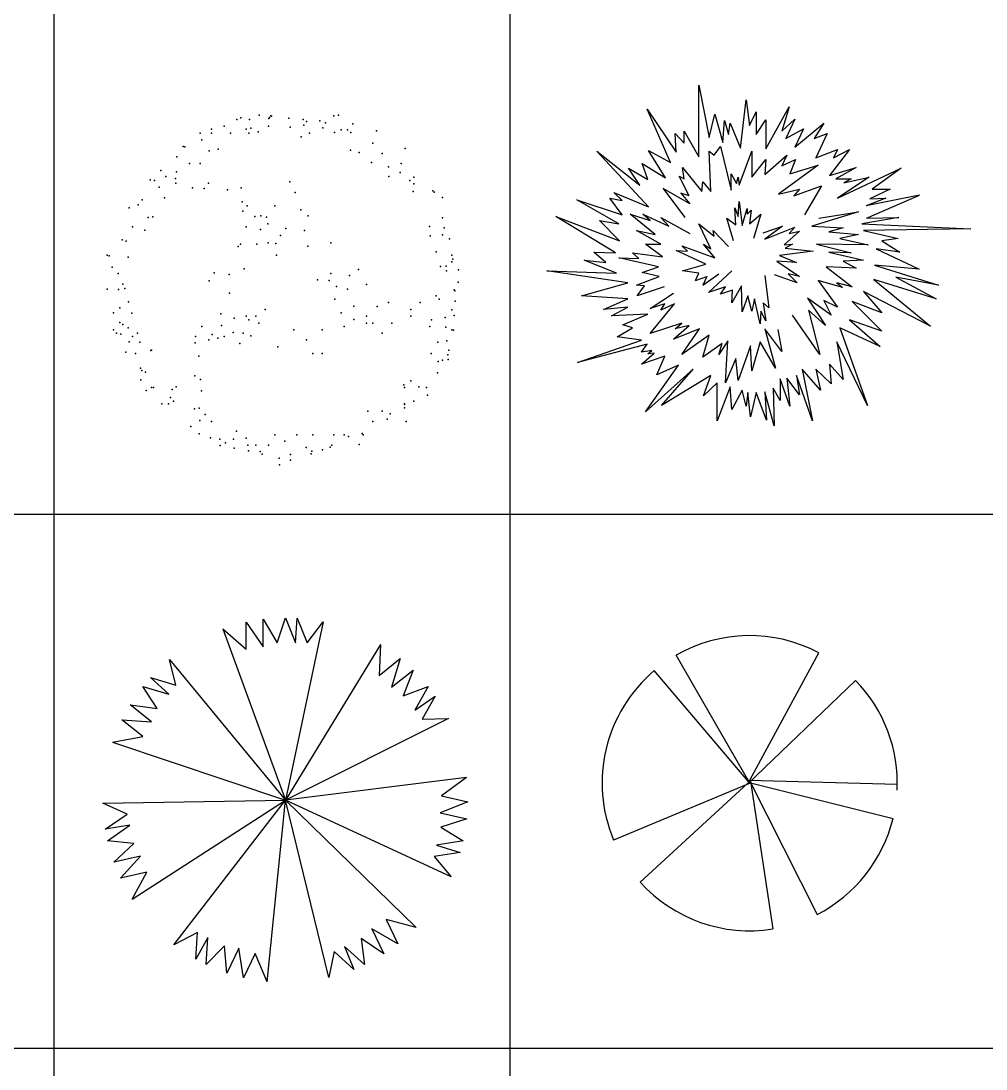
# Model space of a CAD drawing. Header units: millimetres. Extents: x -4017 to 59953, y -688 to 66564.
# Drawn here: x 37118 to 41386, y 14005 to 18640 of the extents above; entities that cross this region are included whole.
import ezdxf

# ---------------------------------------------------------------- set-up
doc = ezdxf.new("R2010")
doc.units = ezdxf.units.MM
doc.layers.add('www.cad-blocks.net', color=7, linetype='Continuous')
doc.styles.get("Standard").update_dxf_attribs({"font": 'arial.ttf'})

# ---------------------------------------------------------------- blocks, each defined once
blk = doc.blocks.new('A$C516926BB')
for p, q in [((39.7224, 38.5194), (39.7224, 0)), ((41.7391, 38.5194), (41.7391, 2.361)), ((0, 7.0831), (60.3118, 7.0831)), ((0, 4.7221), (62.4121, 4.7221))]:
    blk.add_line(p, q)
blk = doc.blocks.new('A$C0FD21BF8')
for p in [(0.5914, 1.5335), (0.6727, 1.5451), (0.7147, 1.5304), (0.7176, 1.536), (0.7242, 1.5421), (0.7273, 1.5415), (0.8034, 1.5327), (1.0026, 1.5421), (1.0227, 1.5462), (0.4617, 1.4841), (0.5175, 1.4965), (0.5735, 1.5265), (0.6153, 1.4837), (0.6294, 1.5265), (0.6354, 1.4879), (0.7133, 1.4965), (0.8098, 1.4922), (0.8672, 1.5265), (0.8707, 1.5009), (0.882, 1.5174), (0.941, 1.5212), (0.9533, 1.4902), (0.9651, 1.5115), (1.0866, 1.5071), (0.4116, 1.4667), (0.4616, 1.4665), (0.5455, 1.4665), (0.627, 1.4663), (0.6676, 1.472), (0.8583, 1.4499), (0.8952, 1.4665), (1.0063, 1.4685), (1.035, 1.4815), (1.063, 1.4815), (1.0781, 1.4684), (1.1908, 1.4762), (0.3357, 1.4066), (0.3442, 1.4054), (0.4196, 1.4365), (0.4912, 1.3957), (1.077, 1.3916), (1.1749, 1.4216), (1.3188, 1.3979), (0.3077, 1.3616), (0.451, 1.3875), (1.1151, 1.3806), (1.2169, 1.3766), (0.2378, 1.3016), (0.3637, 1.3316), (0.411, 1.3323), (1.1696, 1.3367), (1.2448, 1.3166), (1.3008, 1.3316), (0.1906, 1.2596), (0.2098, 1.2566), (0.2593, 1.2752), (0.303, 1.2653), (0.3067, 1.2953), (0.8074, 1.2516), (1.2457, 1.2752), (1.2958, 1.2927), (1.3393, 1.2575), (1.3567, 1.2716), (0.2301, 1.2274), (0.3044, 1.2448), (0.3777, 1.2242), (0.4292, 1.2212), (0.448, 1.2445), (0.448, 1.2445), (0.5322, 1.2152), (0.5931, 1.2238), (1.3531, 1.2078), (1.3567, 1.2416), (1.4406, 1.2116), (0.1558, 1.172), (0.2539, 1.1801), (0.5975, 1.1624), (0.8312, 1.2042), (1.4469, 1.2049), (1.4826, 1.1816), (0.0979, 1.1366), (0.1369, 1.1487), (0.6004, 1.1215), (0.6192, 1.1449), (0.7417, 1.1442), (0.8564, 1.1269), (0.1819, 1.0931), (0.2028, 1.0966), (0.6533, 1.0981), (0.6796, 1.1001), (0.7048, 1.095), (0.889, 1.1006), (1.4826, 1.0916), (0.1131, 1.0523), (0.1663, 1.0369), (0.6156, 1.0514), (0.678, 1.0396), (0.7107, 1.0647), (0.7904, 1.0452), (0.8731, 1.0363), (1.4257, 1.0528), (1.4909, 1.0468), (0.066, 0.994), (0.0842, 0.9888), (0.5903, 0.9755), (0.6621, 0.9753), (0.7126, 0.9816), (0.7455, 0.9779), (0.7674, 1.0137), (0.9899, 0.9806), (1.4286, 1.0119), (1.4826, 1.0166), (1.5147, 0.9995), (0.5793, 0.9648), (0.8884, 0.9661), (1.4546, 0.9416), (0, 0.9266), (0.0094, 0.9239), (0.0934, 0.9176), (0.7492, 0.9264), (1.5246, 0.9266), (1.5246, 0.8966), (1.5294, 0.9085), (0.0232, 0.8742), (0.0496, 0.846), (0.4735, 0.8491), (0.5392, 0.8417), (0.6068, 0.866), (0.9892, 0.8462), (1.0719, 0.8372), (1.1111, 0.8635), (1.4746, 0.8764), (1.4998, 0.8774), (1.5012, 0.8569), (1.5532, 0.8612), (0.0697, 0.7982), (0.4516, 0.8133), (0.9298, 0.8171), (0.9813, 0.814), (1.1466, 0.7962), (1.5525, 0.8066), (0, 0.7766), (0.0509, 0.7748), (0.0789, 0.7789), (0.5411, 0.7586), (1.0139, 0.7877), (1.063, 0.7766), (1.4546, 0.7466), (1.535, 0.7739), (1.5383, 0.7692), (0.0954, 0.7196), (1.0071, 0.7316), (1.091, 0.7016), (1.1946, 0.6997), (1.2446, 0.7171), (1.3847, 0.7166), (1.4686, 0.7316), (1.5387, 0.7225), (0.028, 0.6716), (0.0567, 0.693), (0.1097, 0.6695), (0.5029, 0.6672), (0.6154, 0.6566), (0.6574, 0.6566), (0.6993, 0.6866), (1.035, 0.6716), (1.1469, 0.6566), (1.3427, 0.6866), (1.3427, 0.6566), (1.3427, 0.6566), (1.4949, 0.6509), (1.5238, 0.6845), (1.5351, 0.6591), (0.0571, 0.6283), (0.0699, 0.6204), (0.0937, 0.6053), (0.4196, 0.6116), (0.5066, 0.6158), (0.5613, 0.6479), (0.6271, 0.6404), (0.6714, 0.6266), (1.049, 0.6116), (1.091, 0.6416), (1.1469, 0.6266), (1.1749, 0.6266), (1.2588, 0.6266), (1.4267, 0.6116), (1.4346, 0.6408), (1.4985, 0.6086), (0.028, 0.5966), (0.042, 0.5816), (0.0608, 0.5768), (0.1119, 0.5666), (0.1339, 0.5813), (0.3916, 0.5666), (0.4646, 0.5759), (0.4902, 0.5602), (0.5175, 0.5666), (0.5578, 0.5845), (0.6014, 0.5816), (0.6363, 0.5692), (0.8252, 0.5966), (0.9511, 0.5966), (1.2169, 0.5816), (1.5246, 0.5966), (1.5315, 0.5957), (0.0981, 0.5439), (0.1449, 0.5418), (0.3897, 0.5397), (0.45, 0.552), (0.5874, 0.5366), (0.7553, 0.5216), (0.8812, 0.5516), (1.4623, 0.5414), (1.5023, 0.548), (0.0828, 0.4978), (0.1259, 0.4916), (0.1931, 0.5058), (0.1958, 0.5066), (0.4062, 0.4804), (0.9091, 0.4916), (0.9511, 0.4916), (1.433, 0.492), (1.5073, 0.4858), (1.5087, 0.4654), (1.5106, 0.5066), (0.1475, 0.427), (1.4641, 0.4566), (1.4826, 0.4616), (0.1487, 0.3755), (0.1539, 0.4166), (0.1693, 0.4094), (0.388, 0.3932), (0.388, 0.3932), (0.4136, 0.3775), (1.3427, 0.3716), (1.4616, 0.407), (0.1725, 0.3282), (0.1958, 0.3416), (0.2048, 0.3421), (0.2875, 0.3332), (0.3059, 0.345), (0.4173, 0.3261), (1.3125, 0.3526), (1.3148, 0.3416), (1.3783, 0.3451), (1.4127, 0.3416), (0.2797, 0.2967), (0.2937, 0.2817), (1.3567, 0.2817), (1.4174, 0.3077), (0.242, 0.2693), (0.2716, 0.2689), (0.3864, 0.2466), (0.4065, 0.2507), (1.1537, 0.2365), (1.2169, 0.2367), (1.3144, 0.2694), (1.3148, 0.2667), (1.3148, 0.2517), (0.4102, 0.1956), (0.4336, 0.2217), (0.4616, 0.1917), (1.1749, 0.1917), (1.2378, 0.2015), (1.2524, 0.2254), (1.3232, 0.191), (0.371, 0.1694), (0.5728, 0.149), (0.4066, 0.1359), (0.4566, 0.1196), (0.4979, 0.1128), (0.5235, 0.0972), (0.5596, 0.1135), (0.6154, 0.1167), (0.7413, 0.1317), (0.7859, 0.1044), (0.8392, 0.1317), (0.9091, 0.1317), (1.0022, 0.1325), (1.049, 0.1317), (1.0679, 0.125), (1.1282, 0.1374), (1.1329, 0.1317), (0.5001, 0.0844), (0.5625, 0.0726), (0.6222, 0.0861), (0.6249, 0.0608), (0.6574, 0.0867), (0.6764, 0.0578), (0.6862, 0.0469), (0.7133, 0.0867), (0.8798, 0.0761), (0.9027, 0.0486), (0.9054, 0.0605), (0.9527, 0.0661), (0.9858, 0.0769), (0.9931, 0.0867), (1.1151, 0.0892), (0.7605, 0.0284), (0.8104, 0.0202), (0.8106, 0.0459), (0.763, 0)]:
    blk.add_point(p)
at = {"width": 0.8, "flags": 9}
for tag in ['YSIZE', 'XSIZE']:
    blk.add_attdef(tag, (0.7915, 0.7925), '', height=0.000313, dxfattribs=at)
blk = doc.blocks.new('A$C4B2F0D41')
for p, q in [((0.671, 1.5073), (0.7173, 1.2754)), ((0.671, 1.1897), (0.671, 1.5073)), ((0.8566, 1.2287), (0.8816, 1.4428)), ((0.8816, 1.4428), (0.8961, 1.3285)), ((0.4428, 1.4002), (0.5712, 1.211)), ((0.5463, 1.1647), (0.4428, 1.4002)), ((0.9673, 1.2251), (1.0708, 1.4106)), ((1.0708, 1.4106), (1.0385, 1.3036)), ((0.7173, 1.2754), (0.7423, 1.3789)), ((0.7423, 1.3789), (0.7781, 1.2536)), ((0.7781, 1.2536), (0.7854, 1.3503)), ((0.7854, 1.3503), (0.8031, 1.2895)), ((0.8961, 1.3285), (0.9247, 1.3893)), ((0.9247, 1.3893), (0.9247, 1.2895)), ((0.9247, 1.2895), (0.9673, 1.3539)), ((0.9673, 1.3539), (0.9673, 1.2251)), ((1.0385, 1.3036), (1.0957, 1.3571)), ((1.0957, 1.3571), (1.0567, 1.2718)), ((0.6071, 1.3036), (0.671, 1.1897)), ((0.6071, 1.25), (0.6071, 1.3036)), ((0.8031, 1.2895), (0.8103, 1.3394)), ((0.8103, 1.3394), (0.8566, 1.2287)), ((1.0567, 1.2718), (1.1352, 1.3144)), ((1.0957, 1.2323), (1.2246, 1.3394)), ((1.1352, 1.3144), (1.0957, 1.2323)), ((1.2246, 1.3394), (1.1815, 1.2718)), ((0.5676, 1.2931), (0.6071, 1.25)), ((0.5712, 1.211), (0.5676, 1.2931)), ((1.1815, 1.2718), (1.2386, 1.2931)), ((1.2386, 1.2931), (1.1887, 1.186)), ((0.2214, 1.2146), (0.4106, 1.0649)), ((0.4496, 0.9683), (0.2214, 1.2146)), ((0.4496, 1.2183), (0.5463, 1.1647)), ((0.5249, 1.0967), (0.4496, 1.2183)), ((0.7173, 1.2146), (0.7391, 1.1969)), ((0.7246, 1.0363), (0.7173, 1.2146)), ((0.7391, 1.1969), (0.7677, 1.2359)), ((0.7677, 1.2359), (0.814, 1.0431)), ((0.8498, 1.0649), (0.9065, 1.2146)), ((0.9065, 1.2146), (0.9065, 1.1003)), ((1.1887, 1.186), (1.2849, 1.2219)), ((1.3384, 1.2219), (1.2495, 1.1075)), ((1.2672, 1.186), (1.3384, 1.2219)), ((1.2849, 1.2219), (1.2672, 1.186)), ((0.421, 1.1611), (0.5249, 1.0967)), ((0.446, 1.0898), (0.421, 1.1611)), ((0.9065, 1.1003), (0.9673, 1.1788)), ((0.9637, 1.1112), (1.0603, 1.1969)), ((0.9673, 1.1788), (0.9637, 1.1112)), ((1.0603, 1.1969), (1.0385, 1.1502)), ((1.0385, 1.1502), (1.0993, 1.1788)), ((1.0993, 1.1788), (1.0744, 1.1148)), ((0.3607, 1.1398), (0.446, 1.0898)), ((0.4106, 1.0649), (0.3607, 1.1398)), ((0.5998, 1.1434), (0.6856, 1.0363)), ((0.6071, 1.093), (0.5998, 1.1434)), ((0.814, 1.1148), (0.8389, 1.0717)), ((0.814, 1.0431), (0.814, 1.1148)), ((1.1996, 1.1538), (1.0245, 1.0254)), ((1.0744, 1.1148), (1.1996, 1.1538)), ((1.2495, 1.1075), (1.367, 1.1434)), ((1.367, 1.1434), (1.2781, 1.093)), ((1.2849, 1.0077), (1.5671, 1.1398)), ((1.5671, 1.1398), (1.4387, 1.0467)), ((0.5853, 1.1039), (0.6071, 1.093)), ((0.6284, 1.0182), (0.5853, 1.1039)), ((0.6856, 1.0363), (0.6887, 1.079)), ((0.6887, 1.079), (0.7246, 1.0363)), ((0.8389, 1.0717), (0.8462, 1.1003)), ((0.8462, 1.1003), (0.8498, 1.0649)), ((1.2781, 1.093), (1.3457, 1.093)), ((1.4242, 1.1003), (1.2849, 1.0077)), ((1.3135, 1.0753), (1.4242, 1.1003)), ((1.3457, 1.093), (1.3135, 1.0753)), ((0.2963, 1.0327), (0.4496, 0.9683)), ((0.3321, 0.9968), (0.2963, 1.0327)), ((0.5141, 1.0504), (0.6102, 0.922)), ((0.632, 0.9828), (0.5141, 1.0504)), ((0.5925, 1.029), (0.632, 0.9828)), ((0.6284, 1.0182), (0.5925, 1.029)), ((1.0245, 1.0254), (1.1175, 1.0467)), ((1.0921, 1.0182), (1.2137, 1.0613)), ((1.1175, 1.0467), (1.0921, 1.0182)), ((1.2137, 1.0613), (1.1388, 0.9329)), ((1.6473, 1.0202), (1.4111, 0.973)), ((1.4138, 0.9183), (1.6473, 1.0202)), ((1.5172, 1.0467), (1.4278, 1.0041)), ((1.4387, 1.0467), (1.5172, 1.0467)), ((0.132, 1.0005), (0.3321, 0.9329)), ((0.3176, 0.8934), (0.132, 1.0005)), ((0.2786, 1.0077), (0.3321, 0.9968)), ((0.3321, 0.9329), (0.2786, 1.0077)), ((0.8462, 0.9256), (0.8498, 0.9932)), ((0.8498, 0.9932), (0.8639, 0.8861)), ((1.4991, 1.0077), (1.4111, 0.973)), ((1.4278, 1.0041), (1.4991, 1.0077)), ((0.3675, 0.9365), (0.4569, 0.9079)), ((0.4782, 0.8471), (0.3675, 0.9365)), ((0.4247, 0.9365), (0.539, 0.883)), ((0.4569, 0.9079), (0.4247, 0.9365)), ((0.8316, 0.9646), (0.8462, 0.9256)), ((0.8353, 0.8898), (0.8316, 0.9646)), ((0.8639, 0.8861), (0.8852, 0.9614)), ((0.8852, 0.9614), (0.8852, 0.9365)), ((0.8852, 0.9365), (0.9033, 0.9542)), ((0.9033, 0.9542), (0.8961, 0.8934)), ((0.8961, 0.8934), (0.946, 0.9365)), ((0.946, 0.9365), (0.9138, 0.8294)), ((1.3779, 0.9469), (1.171, 0.883)), ((1.2028, 0.9183), (1.3779, 0.9469)), ((0.0395, 0.9256), (0.3212, 0.8185)), ((0.3035, 0.765), (0.0395, 0.9256)), ((0.2318, 0.9079), (0.3176, 0.8934)), ((0.3212, 0.8185), (0.2318, 0.9079)), ((0.5032, 0.922), (0.632, 0.8507)), ((0.539, 0.883), (0.5032, 0.922)), ((0.671, 0.8934), (0.7391, 0.8398)), ((0.7246, 0.7827), (0.671, 0.8934)), ((0.8244, 0.8185), (0.7958, 0.9183)), ((0.7958, 0.9183), (0.8353, 0.8898)), ((0.9569, 0.8544), (1.0422, 0.883)), ((1.0422, 0.883), (0.9637, 0.8258)), ((1.171, 0.883), (1.3099, 0.8757)), ((1.5562, 0.922), (1.392, 0.8934)), ((1.392, 0.8934), (1.8743, 0.8721)), ((1.4138, 0.9183), (1.5562, 0.922)), ((0.3961, 0.8648), (0.4782, 0.8471)), ((0.5032, 0.8045), (0.3961, 0.8648)), ((0.7355, 0.8648), (0.8031, 0.7936)), ((0.7391, 0.8398), (0.7355, 0.8648)), ((0.9637, 0.8258), (1.0957, 0.8793)), ((1.1175, 0.8612), (1.0494, 0.8008)), ((1.0957, 0.8793), (1.0708, 0.8507)), ((1.0708, 0.8507), (1.1175, 0.8612)), ((1.3099, 0.8757), (1.2459, 0.858)), ((1.2459, 0.858), (1.3779, 0.8471)), ((1.3779, 0.8471), (1.2958, 0.8294)), ((1.8743, 0.8721), (1.3992, 0.8648)), ((1.3992, 0.8648), (1.5526, 0.8294)), ((0.4356, 0.8045), (0.5032, 0.8045)), ((0.5104, 0.7473), (0.4356, 0.8045)), ((0.5962, 0.7972), (0.7423, 0.7437)), ((0.6211, 0.7722), (0.5962, 0.7972)), ((0.6924, 0.8045), (0.7246, 0.7827)), ((0.7423, 0.7437), (0.6924, 0.8045)), ((1.0494, 0.8008), (1.0853, 0.8045)), ((1.0853, 0.8045), (1.0531, 0.7863)), ((1.1923, 0.8045), (1.3457, 0.765)), ((1.4206, 0.8008), (1.1923, 0.8045)), ((1.2958, 0.8294), (1.4206, 0.8008)), ((1.5526, 0.8294), (1.4814, 0.8185)), ((1.4814, 0.8185), (1.5598, 0.7686)), ((0.2069, 0.7686), (0.3035, 0.765)), ((0.2604, 0.7223), (0.2069, 0.7686)), ((0.3176, 0.7437), (0.407, 0.74)), ((0.4927, 0.7042), (0.3176, 0.7437)), ((0.3784, 0.765), (0.5104, 0.7473)), ((0.407, 0.74), (0.3784, 0.765)), ((0.5712, 0.7759), (0.6211, 0.7722)), ((0.7032, 0.7151), (0.5712, 0.7759)), ((1.1778, 0.7722), (1.0281, 0.7541)), ((1.0281, 0.7541), (1.103, 0.7223)), ((1.0531, 0.7863), (1.1778, 0.7722)), ((1.2459, 0.7686), (1.3992, 0.7328)), ((1.3457, 0.765), (1.2459, 0.7686)), ((1.4564, 0.7827), (1.6456, 0.6937)), ((1.5598, 0.7686), (1.4564, 0.7827)), ((0.1642, 0.7328), (0.2604, 0.7223)), ((0.3072, 0.6756), (0.1642, 0.7328)), ((0.421, 0.6792), (0.4927, 0.7042)), ((0.5998, 0.6865), (0.7032, 0.7151)), ((1.0172, 0.7291), (1.1175, 0.6615)), ((1.103, 0.7223), (1.0172, 0.7291)), ((1.235, 0.7042), (1.3493, 0.6153)), ((1.367, 0.6974), (1.235, 0.7042)), ((1.3992, 0.7328), (1.3099, 0.7291)), ((1.3099, 0.7291), (1.367, 0.6974)), ((1.4491, 0.7114), (1.7313, 0.6225)), ((1.6456, 0.6937), (1.4491, 0.7114)), ((0, 0.6865), (0.3072, 0.6756)), ((0.3571, 0.6329), (0, 0.6865)), ((0.3961, 0.6225), (0.4964, 0.6615)), ((0.4964, 0.6615), (0.421, 0.6792)), ((0.671, 0.6756), (0.5998, 0.6865)), ((0.657, 0.6438), (0.671, 0.6756)), ((0.657, 0.6438), (0.7069, 0.6615)), ((0.6887, 0.6225), (0.7604, 0.6724)), ((0.7069, 0.6615), (0.6887, 0.6225)), ((0.7141, 0.5903), (0.8176, 0.6865)), ((0.9637, 0.6652), (0.9818, 0.5222)), ((1.1066, 0.6329), (1.0068, 0.6688)), ((1.0671, 0.6724), (1.1066, 0.6329)), ((1.1175, 0.6615), (1.0671, 0.6724)), ((1.5422, 0.6579), (1.7205, 0.5617)), ((1.7313, 0.6225), (1.5422, 0.6579)), ((0.1533, 0.5759), (0.3571, 0.6329)), ((0.4319, 0.6189), (0.3961, 0.6225)), ((0.3997, 0.5758), (0.4319, 0.6189)), ((0.5177, 0.6153), (0.3997, 0.5758)), ((0.789, 0.6153), (0.7141, 0.5903)), ((0.7677, 0.583), (0.789, 0.6153)), ((0.8602, 0.6189), (0.8176, 0.544)), ((0.8639, 0.5045), (0.8602, 0.6189)), ((1.1996, 0.6438), (1.2849, 0.5259)), ((1.3067, 0.6116), (1.1996, 0.6438)), ((1.2813, 0.6329), (1.3067, 0.6116)), ((1.3493, 0.6153), (1.2813, 0.6329)), ((1.4455, 0.6475), (1.6955, 0.4406)), ((1.7205, 0.5617), (1.4455, 0.6475)), ((0.3571, 0.5617), (0.1533, 0.5759)), ((0.25, 0.5154), (0.3571, 0.5617)), ((0.4569, 0.5191), (0.5603, 0.5867)), ((0.8212, 0.6007), (0.7677, 0.583)), ((0.8176, 0.544), (0.8212, 0.6007)), ((0.8888, 0.5758), (0.8639, 0.5045)), ((0.9065, 0.5082), (0.8888, 0.5758)), ((0.9174, 0.5617), (0.9065, 0.5082)), ((0.9424, 0.451), (0.9174, 0.5617)), ((1.1529, 0.5653), (1.2314, 0.4437)), ((1.2563, 0.4905), (1.1529, 0.5653)), ((1.3992, 0.5939), (1.4814, 0.5009)), ((1.6955, 0.4406), (1.3992, 0.5939)), ((0.3571, 0.5259), (0.25, 0.5154)), ((0.2854, 0.4868), (0.3571, 0.5259)), ((0.5213, 0.5404), (0.4569, 0.5191)), ((0.4569, 0.4084), (0.564, 0.5404)), ((0.5032, 0.5118), (0.5213, 0.5404)), ((0.564, 0.5404), (0.5032, 0.5118)), ((0.9569, 0.544), (0.9673, 0.4655)), ((0.9818, 0.5222), (0.9569, 0.544)), ((1.1565, 0.5118), (1.2064, 0.3153)), ((1.2314, 0.4437), (1.1565, 0.5118)), ((1.2246, 0.5545), (1.2563, 0.4905)), ((1.2849, 0.5259), (1.2246, 0.5545)), ((1.3493, 0.5508), (1.4814, 0.4188)), ((1.4814, 0.5009), (1.3493, 0.5508)), ((0.446, 0.4937), (0.2854, 0.4868)), ((0.3357, 0.4474), (0.446, 0.4937)), ((0.946, 0.5082), (0.9424, 0.451)), ((0.9673, 0.4655), (0.946, 0.5082)), ((1.2064, 0.3153), (1.0853, 0.4905)), ((1.3384, 0.4687), (1.4741, 0.3512)), ((1.4814, 0.4188), (1.3384, 0.4687)), ((0.3103, 0.3938), (0.3784, 0.4333)), ((0.3784, 0.4333), (0.3357, 0.4474)), ((0.5962, 0.4546), (0.4569, 0.4084)), ((0.5603, 0.3834), (0.6284, 0.4437)), ((0.6747, 0.4297), (0.5603, 0.3834)), ((0.5676, 0.4297), (0.5962, 0.4546)), ((0.6284, 0.4437), (0.5676, 0.4297)), ((0.5962, 0.3153), (0.6747, 0.4297)), ((0.9637, 0.4297), (1.0104, 0.255)), ((1.0385, 0.3299), (0.9637, 0.4297)), ((1.0208, 0.4261), (1.0385, 0.3299)), ((1.2958, 0.4333), (1.4169, 0.0907)), ((1.4741, 0.3512), (1.2958, 0.4333)), ((0.1357, 0.28), (0.4179, 0.3798)), ((0.4179, 0.3798), (0.3103, 0.3938)), ((0.7173, 0.4011), (0.5962, 0.3153)), ((0.6887, 0.3049), (0.7173, 0.4011)), ((0.7994, 0.3761), (0.7604, 0.3153)), ((0.789, 0.1906), (0.7994, 0.3761)), ((0.9424, 0.3725), (0.9065, 0.2441)), ((1.0104, 0.255), (0.9424, 0.3725)), ((1.2813, 0.3725), (1.3099, 0.2051)), ((1.4169, 0.0907), (1.2813, 0.3725)), ((0.4428, 0.3621), (0.1357, 0.28)), ((0.4179, 0.3262), (0.4428, 0.3621)), ((0.4641, 0.3335), (0.4179, 0.3262)), ((0.446, 0.319), (0.4641, 0.3335)), ((0.7745, 0.3653), (0.6887, 0.3049)), ((0.7604, 0.3153), (0.7745, 0.3653)), ((0.8997, 0.3548), (0.8462, 0.2015)), ((0.9065, 0.2441), (0.8997, 0.3548)), ((0.4179, 0.2727), (0.4746, 0.3226)), ((0.5213, 0.3085), (0.4179, 0.2727)), ((0.4746, 0.3226), (0.446, 0.319)), ((0.4855, 0.2264), (0.5213, 0.3085)), ((0.8353, 0.2976), (0.789, 0.1906)), ((0.8462, 0.2015), (0.8353, 0.2976)), ((0.4356, 0.0622), (0.5817, 0.2691)), ((0.6461, 0.2514), (0.4356, 0.0622)), ((0.5817, 0.2691), (0.4855, 0.2264)), ((0.5068, 0.0907), (0.6461, 0.2514)), ((1.1279, 0.2514), (1.1742, 0.0231)), ((1.21, 0.1584), (1.1279, 0.2514)), ((1.1887, 0.2514), (1.21, 0.1584)), ((1.2563, 0.1869), (1.1887, 0.2514)), ((1.2495, 0.2727), (1.2563, 0.1869)), ((1.3099, 0.2051), (1.2495, 0.2727)), ((0.7246, 0.2228), (0.5068, 0.0907)), ((0.6924, 0.1334), (0.7246, 0.2228)), ((0.7532, 0.1906), (0.6924, 0.1334)), ((0.7532, 0.0231), (0.7532, 0.1906)), ((1.0317, 0.2083), (1.0316, 0.1126)), ((1.0744, 0.0871), (1.0317, 0.2083)), ((1.0603, 0.2119), (1.0744, 0.0871)), ((1.1175, 0.137), (1.0603, 0.2119)), ((1.103, 0.2228), (1.1175, 0.137)), ((1.1742, 0.0231), (1.103, 0.2228)), ((0.8103, 0.1729), (0.7532, 0.0231)), ((0.8176, 0.0731), (0.8103, 0.1729)), ((0.8639, 0.1584), (0.8176, 0.0731)), ((0.8816, 0.0871), (0.8639, 0.1584)), ((0.8888, 0.1479), (0.8816, 0.0871)), ((0.8997, 0.0408), (0.8888, 0.1479)), ((0.9247, 0.1479), (0.8997, 0.0408)), ((0.9709, 0.0263), (0.9247, 0.1479)), ((0.9631, 0.1509), (0.9709, 0.0263)), ((1.0054, 0), (0.9631, 0.1509)), ((1.0316, 0.1126), (1.0007, 0.1666)), ((1.0007, 0.1666), (1.0054, 0))]:
    blk.add_line(p, q)
blk = doc.blocks.new('A$C54EE0D54')
for p, q in [((0.6524, 0.6521), (0.327, 1.2178)), ((0.6437, 0.6493), (0.958, 1.2288)), ((0.6524, 0.6521), (0.2305, 1.15)), ((0.6437, 0.6493), (1.1208, 1.1066)), ((0.6538, 0.6521), (0.0505, 0.3998)), ((0.6446, 0.6528), (0.168, 0.2147)), ((0.6478, 0.6657), (1.3051, 0.6472)), ((0.6546, 0.658), (0.9502, 0.0713)), ((0.656, 0.6534), (1.2861, 0.496)), ((0.6563, 0.6618), (0.7543, 0.0074))]:
    blk.add_line(p, q)
for start, end in [(62.0873, 119.9086), (130.2805, 202.7379), (357.2428, 44.1464), (297.1484, 346.1624), (222.08, 278.9779)]:
    blk.add_arc((0.6524, 0.6521), 0.6526, start, end)
blk = doc.blocks.new('A$C67F77F2F')
for p, q in [((0.6336, 1.4714), (0.6336, 1.5907)), ((0.6336, 1.5907), (0.7086, 1.4816)), ((0.7086, 1.4816), (0.7086, 1.6035)), ((0.7086, 1.6035), (0.77, 1.4987)), ((0.77, 1.4987), (0.8066, 1.6095)), ((0.8066, 1.6095), (0.8519, 1.4987)), ((0.9737, 1.592), (0.8066, 0.8028)), ((0.8519, 1.4987), (0.859, 1.6078)), ((0.859, 1.6078), (0.903, 1.4987)), ((0.903, 1.4987), (0.9737, 1.592)), ((0.5305, 1.5607), (0.8066, 0.8028)), ((0.5305, 1.5607), (0.6336, 1.4714)), ((1.2271, 1.4913), (0.8066, 0.8028)), ((1.2271, 1.4913), (1.2215, 1.355)), ((0.3226, 1.312), (0.2938, 1.4255)), ((0.2938, 1.4255), (0.8066, 0.8028)), ((1.2215, 1.355), (1.3148, 1.4293)), ((1.3148, 1.4293), (1.2763, 1.3027)), ((0.2907, 1.272), (0.2099, 1.3456)), ((0.2099, 1.3456), (0.3226, 1.312)), ((1.2763, 1.3027), (1.3716, 1.3787)), ((1.3716, 1.3787), (1.3279, 1.2653)), ((0.2397, 1.208), (0.1759, 1.3057)), ((0.1759, 1.3057), (0.2907, 1.272)), ((1.3279, 1.2653), (1.4374, 1.3057)), ((1.4374, 1.3057), (1.3789, 1.2013)), ((1.3789, 1.2013), (1.4687, 1.2638)), ((1.4687, 1.2638), (1.4108, 1.1613)), ((0.2147, 1.1494), (0.1195, 1.2254)), ((0.1195, 1.2254), (0.2397, 1.208)), ((0.1759, 1.0843), (0.0827, 1.1587)), ((0.0827, 1.1587), (0.2147, 1.1494)), ((1.5279, 1.1642), (0.8066, 0.8028)), ((1.4108, 1.1613), (1.5279, 1.1642)), ((0.0418, 1.0594), (0.1759, 1.0843)), ((0.0418, 1.0594), (0.8066, 0.8028)), ((1.6071, 0.9033), (0.8066, 0.8028)), ((1.6071, 0.9033), (1.497, 0.8227)), ((0, 0.7901), (0.8066, 0.8028)), ((0.1067, 0.7419), (0, 0.7901)), ((0.1291, 0.3648), (0.8066, 0.8028)), ((0.3136, 0.1642), (0.8066, 0.8028)), ((0.7266, 0), (0.8066, 0.8028)), ((1.5389, 0.4642), (0.8066, 0.8028)), ((0.9985, 0.0192), (0.8066, 0.8028)), ((1.3843, 0.2397), (0.8066, 0.8028)), ((1.6133, 0.7962), (1.4903, 0.7473)), ((1.497, 0.8227), (1.6133, 0.7962)), ((0.0101, 0.6746), (0.1067, 0.7419)), ((1.4903, 0.7473), (1.6091, 0.7201)), ((1.6091, 0.7201), (1.4933, 0.6836)), ((0.1181, 0.692), (0.0101, 0.6746)), ((0.0201, 0.6232), (0.1181, 0.692)), ((1.4933, 0.6836), (1.5931, 0.6232)), ((0.1363, 0.6122), (0.0201, 0.6232)), ((0.0478, 0.529), (0.1363, 0.6122)), ((1.5931, 0.6232), (1.475, 0.6038)), ((1.475, 0.6038), (1.5798, 0.5726)), ((1.5798, 0.5726), (1.4637, 0.5539)), ((0.1666, 0.5561), (0.0478, 0.529)), ((0.077, 0.4587), (0.1666, 0.5561)), ((1.4637, 0.5539), (1.5389, 0.4642)), ((0.1933, 0.4852), (0.077, 0.4587)), ((0.1291, 0.3648), (0.1933, 0.4852)), ((1.3044, 0.1679), (1.1895, 0.2336)), ((1.1895, 0.2336), (1.2424, 0.1238)), ((1.3843, 0.2397), (1.2527, 0.2754)), ((1.2527, 0.2754), (1.3044, 0.1679)), ((0.4178, 0.2176), (0.3136, 0.1642)), ((0.4102, 0.1001), (0.4178, 0.2176)), ((0.4639, 0.1954), (0.4102, 0.1001)), ((0.4566, 0.0759), (0.4639, 0.1954)), ((1.2424, 0.1238), (1.1416, 0.1916)), ((1.1416, 0.1916), (1.1567, 0.0759)), ((0.5377, 0.1598), (0.4566, 0.0759)), ((0.5475, 0.0388), (0.5377, 0.1598)), ((0.6004, 0.1486), (0.5475, 0.0388)), ((0.6207, 0.0177), (0.6004, 0.1486)), ((1.1567, 0.0759), (1.0678, 0.1561)), ((1.0678, 0.1561), (1.1088, 0.0547)), ((0.6725, 0.1252), (0.6207, 0.0177)), ((0.7266, 0), (0.6725, 0.1252)), ((1.0217, 0.1339), (0.9985, 0.0192)), ((1.1088, 0.0547), (1.0217, 0.1339))]:
    blk.add_line(p, q)

msp = doc.modelspace()

# ---------------------------------------------------------------- block references
at = {"xscale": 1000, "yscale": 1000, "zscale": 1000}
for name, p in [('A$C4B2F0D41', (39443.9, 16848.7)), ('A$C0FD21BF8', (37499, 16677.3)), ('A$C67F77F2F', (37480.9, 14390.7)), ('A$C54EE0D54', (39688.2, 14616.9))]:
    msp.add_blockref(name, p, dxfattribs=at)
at = {"layer": 'www.cad-blocks.net', "color": 155, "true_color": 0x546d8e, "xscale": 1000, "yscale": 1000, "zscale": 1000}
msp.add_blockref('A$C516926BB', (-2458.7, 9375.6), dxfattribs=at)

doc.saveas('drawing.dxf')
